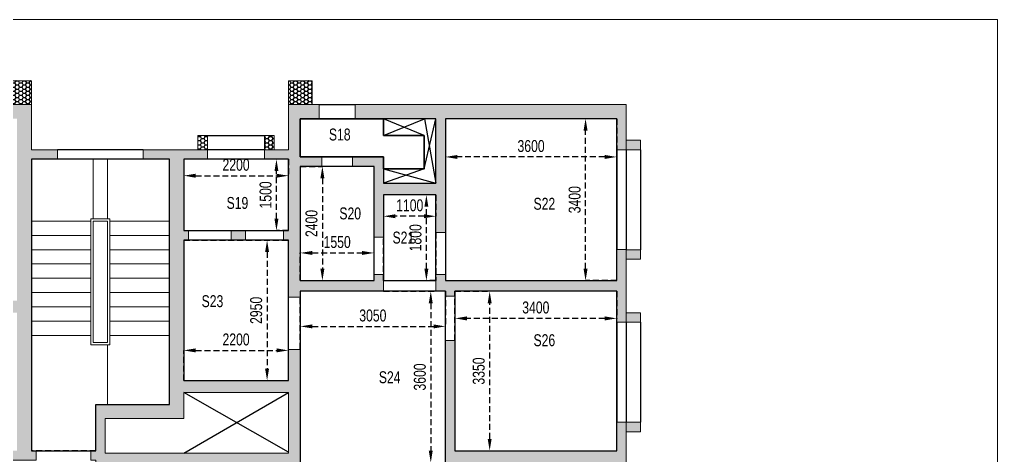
# Model space of a CAD drawing. Header units: millimetres. Extents: x 352 to 36305, y 188 to 51036.
# Drawn here: x 15754 to 36305, y 41879 to 51036 of the extents above; entities that cross this region are included whole.
import ezdxf

# ---------------------------------------------------------------- set-up
doc = ezdxf.new("R2010")
doc.units = ezdxf.units.MM
doc.linetypes.add('HIDDEN', pattern=[0.375, 0.25, -0.125])
for name, color, linetype in [('$1$S-Non-Strl-RCW Hatch', 7, 'Continuous'), ('S-BEAM', 4, 'HIDDEN'), ('S-BEAM 1', 6, 'Continuous'), ('S-CUTOUT', 25, 'Continuous'), ('S-WALL HATCH', 251, 'Continuous')]:
    doc.layers.add(name, color=color, linetype=linetype)
for name, color, linetype, lineweight in [("S-BEAM NO'S", 2, 'Continuous', 20), ('S-GENERAL', 252, 'Continuous', 20), ('S-WALL', 100, 'Continuous', 20)]:
    doc.layers.add(name, color=color, linetype=linetype, lineweight=lineweight)
doc.styles.add('SOBHA', font='swisscl.ttf')
doc.dimstyles.new('S-100-2', dxfattribs={"dimscale": 100, "dimtxt": 2.5, "dimasz": 2.5, "dimexe": 0, "dimexo": 0, "dimgap": 1, "dimtad": 1, "dimdec": 0, "dimzin": 0, "dimdsep": 46, "dimtxsty": 'SOBHA', "dimcen": 0.0895, "dimclrd": 8, "dimclre": 8, "dimclrt": 2, "dimadec": 0, "dimazin": 0, "dimtfac": 1, "dimtdec": 0, "dimtofl": 0, "dimtmove": 0, "dimatfit": 3, "dimfxl": 0.18, "dimtolj": 1, "dimtzin": 0, "dimlwd": -1, "dimlwe": -1, "dimarcsym": 1})
pattern_1 = [(0, (-1181694.055, 214942.476), (75, 43.3012702), [50, -100]), (120, (-1181694.055, 214942.476), (-75, 43.3012702), [50, -100]), (60, (-1181694.055, 214942.476), (2e-14, 86.6025404), [-100, 50])]

# ---------------------------------------------------------------- blocks, each defined once
blk = doc.blocks.new('W02-TP-WALLS')
at = {"layer": 'S-WALL HATCH', "ltscale": 7.5, "transparency": 33554687}
h = blk.add_hatch(color=251, dxfattribs=at)
h.dxf.hatch_style = 1
h.paths.add_polyline_path([(457715, -262390), (457615, -262390), (457615, -261440), (457415, -261440), (457415, -262390), (455915, -262390), (455915, -259990), (455915, -259790), (455715, -259790), (455715, -262390), (452215, -262390), (452215, -261640), (452015, -261640), (452015, -262390), (452015, -262690), (457715, -262690)])
h.paths.add_polyline_path([(459965, -260140), (459115, -260140), (459115, -258540), (458865, -258540), (458865, -259790), (457665, -259790), (457665, -258540), (457415, -258540), (457415, -258765), (457415, -259790), (456825, -259790), (456825, -259990), (457415, -259990), (457415, -260790), (457615, -260790), (457615, -259990), (458865, -259990), (458865, -260390), (459765, -260390), (459765, -262390), (459248, -262390), (459248, -262690), (459965, -262690), (460140, -262690), (460140, -262490), (459965, -262490), (459965, -260340)])
h.paths.add_polyline_path([(456405, -258540), (455815, -258540), (455815, -256800), (455615, -256800), (455615, -258540), (452215, -258540), (452215, -257915), (452015, -257915), (452015, -259540), (452215, -259540), (452215, -258765), (456405, -258765)])
h.paths.add_polyline_path([(461815, -255140), (461565, -255140), (461565, -255390), (461565, -255640), (461565, -257190), (459115, -257190), (459115, -256600), (458865, -256600), (458865, -257440), (459115, -257440), (461565, -257440), (461565, -258790), (461815, -258790)])
h.paths.add_polyline_path([(460765, -255390), (459115, -255390), (459115, -253340), (461565, -253340), (461565, -253640), (461815, -253640), (461815, -253140), (462531, -253140), (462531, -252890), (461365, -252890), (461165, -252890), (461165, -253090), (459065, -253090), (458865, -253090), (458865, -255790), (459115, -255790), (459115, -255640), (460765, -255640)])
h.paths.add_polyline_path([(455815, -254940), (454015, -254940), (453815, -254940), (452015, -254940), (452015, -255190), (452015, -255815), (452215, -255815), (452215, -255190), (455615, -255190), (455615, -255890), (455815, -255890), (455815, -255190)])
h.paths.add_polyline_path([(457615, -251290), (457515, -251290), (457515, -250665), (457315, -250665), (457315, -251290), (452015, -251290), (452015, -251540), (452015, -252440), (452265, -252440), (452265, -252240), (452265, -251540), (453815, -251540), (453815, -252240), (453815, -252440), (453815, -252590), (454015, -252590), (454015, -251540), (457615, -251540)])
h.paths.add_polyline_path([(461365, -247890), (461365, -247640), (461365, -247365), (461165, -247365), (461165, -247640), (457315, -247640), (457315, -247890), (457315, -248565), (457515, -248565), (457515, -247890), (461165, -247890), (461165, -251290), (458525, -251290), (458525, -251540), (458865, -251540), (459065, -251540), (461165, -251540), (461165, -251541), (461365, -251541), (461365, -251540), (461365, -251290)])
h.paths.add_polyline_path([(473615, -261965), (473415, -261965), (473415, -262390), (471815, -262390), (471615, -262390), (469265, -262390), (469265, -258515), (469915, -258515), (469915, -258315), (469215, -258315), (469215, -258200), (469015, -258200), (469015, -258315), (469015, -261240), (468115, -261240), (468115, -261440), (469015, -261440), (469015, -262490), (468415, -262490), (468215, -262490), (468215, -262690), (469015, -262690), (473615, -262690)])
h.paths.add_polyline_path([(476465, -260090), (476465, -259690), (476265, -259690), (476265, -260090), (474565, -260090), (474565, -259640), (474365, -259640), (474365, -260090), (471815, -260090), (471815, -258540), (472605, -258540), (472605, -258315), (472515, -258315), (472515, -256550), (472315, -256550), (472315, -258315), (471615, -258315), (471015, -258315), (471015, -258515), (471615, -258515), (471615, -260090), (471615, -260340), (471815, -260340), (473415, -260340), (473415, -260765), (473615, -260765), (473615, -260340), (474365, -260340), (476465, -260340)])
h.paths.add_polyline_path([(476465, -257665), (476265, -257665), (476265, -258315), (474365, -258315), (473415, -258315), (473415, -258540), (474365, -258540), (474365, -258990), (474565, -258990), (474565, -258540), (476265, -258540), (476265, -258940), (476465, -258940)], flags=17)
h.paths.add_polyline_path([(476465, -254690), (474715, -254690), (474515, -254690), (472315, -254690), (472315, -254915), (472315, -255640), (472515, -255640), (472515, -254915), (476265, -254915), (476265, -255565), (476465, -255565), (476465, -254915)])
h.paths.add_polyline_path([(469215, -254480), (469015, -254480), (469015, -255140), (467315, -255140), (467315, -253090), (467415, -253090), (467415, -252890), (467315, -252890), (465215, -252890), (464331, -252890), (464331, -253140), (465215, -253140), (465465, -253140), (467065, -253140), (467065, -254190), (466265, -254190), (466265, -254390), (467065, -254390), (467065, -256940), (466915, -256940), (466915, -257190), (469015, -257190), (469015, -257290), (469215, -257290), (469215, -257190), (469215, -256940), (469215, -256840), (469015, -256840), (469015, -256940), (467315, -256940), (467315, -255340), (469015, -255340), (469015, -256030), (469215, -256030)])
h.paths.add_polyline_path([(465465, -257190), (466205, -257190), (466205, -256940), (465465, -256940), (465465, -254390), (465465, -254190), (465465, -254065), (465215, -254065), (465215, -262690), (465465, -262690), (465465, -261440), (465465, -261240)])
h.paths.add_polyline_path([(476465, -250390), (476265, -250390), (476265, -251040), (471475, -251040), (471475, -251290), (474515, -251290), (474715, -251290), (476465, -251290)])
h.paths.add_polyline_path([(476465, -247390), (471015, -247390), (470815, -247390), (470815, -247640), (472415, -247640), (472415, -248090), (470615, -248090), (470615, -248290), (472415, -248290), (472415, -249840), (471375, -249840), (471375, -250040), (472615, -250040), (472615, -247640), (476265, -247640), (476265, -248290), (476465, -248290)])
h.paths.add_polyline_path([(476465, -243340), (476215, -243340), (476215, -244040), (473615, -244040), (473415, -244040), (471015, -244040), (470815, -244040), (470815, -244290), (471015, -244290), (476465, -244290)])
h.paths.add_polyline_path([(474715, -241665), (476215, -241665), (476215, -241840), (476465, -241840), (476465, -241365), (474665, -241365), (474465, -241365), (474465, -242265), (473415, -242265), (470715, -242265), (470715, -242490), (470815, -242490), (470815, -243080), (471015, -243080), (471015, -242490), (473415, -242490), (473615, -242490), (474715, -242490)])
h.paths.add_polyline_path([(476465, -238615), (476465, -238015), (476265, -238015), (476265, -238615), (474465, -238615), (472865, -238615), (472865, -236300), (472665, -236300), (472665, -238865), (474465, -238865), (474665, -238865), (476465, -238865)])
h.paths.add_polyline_path([(476465, -234390), (476265, -234390), (476265, -235041), (472665, -235041), (472465, -235041), (472465, -235265), (472665, -235265), (472865, -235265), (476265, -235265), (476265, -235915), (476465, -235915)])
h.paths.add_polyline_path([(476465, -231340), (472465, -231340), (470765, -231340), (470765, -231640), (472465, -231640), (472465, -232990), (471365, -232990), (471365, -232440), (470715, -232440), (470715, -232640), (471165, -232640), (471165, -234130), (471365, -234130), (471365, -233240), (472465, -233240), (472465, -234030), (472665, -234030), (472665, -231640), (476265, -231640), (476265, -232290), (476465, -232290)])
h.paths.add_polyline_path([(471365, -235040), (471165, -235040), (469615, -235040), (469615, -232640), (470065, -232640), (470065, -232440), (469615, -232440), (469615, -231640), (470015, -231640), (470015, -231340), (469615, -231340), (469365, -231340), (469365, -232290), (468865, -232290), (468865, -232490), (469365, -232490), (469365, -232640), (469365, -233990), (469365, -234190), (469365, -235040), (469365, -235390), (469615, -235390), (469615, -235265), (471365, -235265)])
h.paths.add_polyline_path([(463965, -232490), (464515, -232490), (464515, -232290), (463965, -232290), (463965, -231340), (463065, -231340), (463065, -231640), (463665, -231640), (463665, -235465), (460265, -235465), (460265, -235290), (460015, -235290), (460015, -236040), (459115, -236040), (459115, -235390), (458865, -235390), (458865, -240165), (459115, -240165), (460515, -240165), (460515, -240855), (460715, -240855), (460715, -240665), (461415, -240665), (461415, -240365), (461315, -240365), (461315, -239815), (461015, -239815), (461015, -239965), (460715, -239965), (459115, -239965), (459115, -236240), (460015, -236240), (460265, -236240), (460265, -235715), (461015, -235715), (461015, -239315), (461315, -239315), (461315, -238815), (461315, -238615), (461315, -235715), (463665, -235715), (463665, -238615), (463665, -238815), (463965, -238815), (463965, -238615)])
h.paths.add_polyline_path([(460965, -231340), (459240, -231340), (459240, -231640), (460040, -231640), (460040, -232390), (459190, -232390), (459190, -232590), (460040, -232590), (460040, -234090), (460015, -234090), (460015, -234290), (460015, -234380), (460265, -234380), (460265, -231640), (460965, -231640)])
h.paths.add_polyline_path([(458490, -231340), (457540, -231340), (455865, -231340), (455865, -231640), (457315, -231640), (457315, -234090), (457015, -234090), (457015, -234290), (459105, -234290), (459105, -234090), (457540, -234090), (457540, -232590), (458540, -232590), (458540, -232390), (457540, -232390), (457540, -231640), (458490, -231640)])
h.paths.add_polyline_path([(455915, -234090), (454565, -234090), (454565, -233090), (454365, -233090), (454365, -233190), (453590, -233190), (453590, -233390), (454365, -233390), (454365, -234040), (452215, -234040), (452215, -233390), (452990, -233390), (452990, -233190), (452215, -233190), (452215, -233015), (452015, -233015), (452015, -234040), (452015, -234290), (452015, -234915), (452215, -234915), (452215, -234290), (454565, -234290), (455615, -234290), (455815, -234290), (455915, -234290)])
h.paths.add_polyline_path([(454665, -231340), (452015, -231340), (452015, -231640), (452015, -231815), (452215, -231815), (452215, -231640), (454365, -231640), (454365, -232290), (454565, -232290), (454565, -231640), (454665, -231640)])
h.paths.add_polyline_path([(455815, -237640), (455815, -235300), (455615, -235300), (455615, -237640), (452215, -237640), (452215, -237015), (452015, -237015), (452015, -237640), (452015, -237890), (453815, -237890), (454015, -237890), (455815, -237890)])
h.paths.add_polyline_path([(456455, -241290), (454015, -241290), (454015, -240240), (453815, -240240), (453815, -240390), (453815, -240590), (453815, -241290), (452215, -241290), (452215, -240590), (452215, -240390), (452015, -240390), (452015, -242290), (452215, -242290), (452215, -241515), (456455, -241515)])
h.paths.add_polyline_path([(457765, -245040), (457665, -245040), (457465, -245040), (455965, -245040), (455965, -242640), (456555, -242640), (456555, -242440), (455765, -242440), (455765, -245040), (452215, -245040), (452215, -244390), (452015, -244390), (452015, -245040), (452015, -245290), (457765, -245290)])
h.paths.add_polyline_path([(461365, -244040), (461165, -244040), (461165, -245040), (459065, -245040), (459065, -242365), (461165, -242365), (461165, -243290), (461365, -243290), (461365, -242365), (461365, -242115), (460715, -242115), (460515, -242115), (459065, -242115), (459065, -241515), (459065, -241290), (457365, -241290), (457365, -241515), (457465, -241515), (457465, -242440), (457465, -242640), (457465, -244240), (457665, -244240), (457665, -241515), (458865, -241515), (458865, -245040), (458515, -245040), (458515, -245290), (459015, -245290), (461165, -245290), (461165, -245565), (461365, -245565)])
h = blk.add_hatch(color=251, dxfattribs=at)
h.dxf.hatch_style = 1
h.paths.add_polyline_path([(469615, -236490), (469365, -236490), (469365, -237140), (467165, -237140), (467165, -234190), (467165, -233990), (467165, -232490), (467665, -232490), (467665, -232290), (466315, -232290), (466315, -232490), (466865, -232490), (466865, -237640), (465315, -237640), (465315, -237940), (465315, -238615), (465315, -238815), (465315, -238915), (465515, -238915), (467165, -238915), (467165, -240365), (465515, -240365), (465315, -240365), (462565, -240365), (462565, -240665), (467415, -240665), (467415, -240465), (467415, -238915), (469365, -238915), (469365, -239365), (469615, -239365)])
h.paths.add_polyline_path([(467165, -237390), (469365, -237390), (469365, -238665), (465515, -238665), (465515, -237940), (467165, -237940)], flags=16)
h = blk.add_hatch(dxfattribs=at)
h.set_pattern_fill('ZIGZAG', color=251, scale=500)
h.set_pattern_definition([(0, (452215.334, -261440.394), (62.5, 62.5), [62.5, -62.5]), (90, (452277.834, -261440.394), (-62.5, 62.5), [62.5, -62.5])])
h.paths.add_polyline_path([(471615, -261240), (471815, -261240), (471815, -261390), (471615, -261390)])
h.paths.add_polyline_path([(471815, -260340), (471615, -260340), (471615, -260440), (471815, -260440)])
h.paths.add_polyline_path([(465465, -261240), (466015, -261240), (466015, -261440), (465465, -261440)])
h.paths.add_polyline_path([(460065, -260140), (459965, -260140), (459965, -260340), (460065, -260340)])
h.paths.add_polyline_path([(457415, -258765), (457315, -258765), (457315, -258540), (457415, -258540)])
h.paths.add_polyline_path([(456015, -259790), (455915, -259790), (455915, -259990), (456015, -259990)])
h.paths.add_polyline_path([(453390, -252240), (453815, -252240), (453815, -252440), (453390, -252440)])
h.paths.add_polyline_path([(452640, -252440), (452265, -252440), (452265, -252240), (452640, -252240)])
h.paths.add_polyline_path([(453815, -254690), (454015, -254690), (454015, -254940), (453815, -254940)])
h.paths.add_polyline_path([(458865, -252750), (459065, -252750), (459065, -253090), (458865, -253090)])
h.paths.add_polyline_path([(458865, -251540), (459065, -251540), (459065, -251640), (458865, -251640)])
h.paths.add_polyline_path([(465215, -253140), (465465, -253140), (465465, -253315), (465215, -253315)])
h.paths.add_polyline_path([(465465, -254190), (465615, -254190), (465615, -254390), (465465, -254390)])
h.paths.add_polyline_path([(469015, -253090), (468625, -253090), (468625, -252890), (469015, -252890)])
h.paths.add_polyline_path([(463515, -250490), (463715, -250490), (463715, -250990), (463515, -250990)])
h.paths.add_polyline_path([(463715, -248990), (463515, -248990), (463515, -249490), (463715, -249490)])
h.paths.add_polyline_path([(463715, -248190), (463515, -248190), (463515, -248690), (463715, -248690)])
h.paths.add_polyline_path([(463715, -246690), (463515, -246690), (463515, -247190), (463715, -247190)])
h.paths.add_polyline_path([(463715, -246390), (463515, -246390), (463515, -245890), (463715, -245890)])
h.paths.add_polyline_path([(463715, -244390), (463515, -244390), (463515, -244890), (463715, -244890)])
h.paths.add_polyline_path([(463715, -244090), (463515, -244090), (463515, -242565), (463715, -242565)])
h.paths.add_polyline_path([(460515, -241965), (460715, -241965), (460715, -242115), (460515, -242115)])
h.paths.add_polyline_path([(457465, -244890), (457665, -244890), (457665, -245040), (457465, -245040)])
h.paths.add_polyline_path([(453815, -240390), (453390, -240390), (453390, -240590), (453815, -240590)])
h.paths.add_polyline_path([(452215, -240390), (452640, -240390), (452640, -240590), (452215, -240590)])
h.paths.add_polyline_path([(453815, -237890), (454015, -237890), (454015, -238140), (453815, -238140)])
h.paths.add_polyline_path([(461315, -238615), (461990, -238615), (461990, -238815), (461315, -238815)])
h.paths.add_polyline_path([(463665, -238615), (462990, -238615), (462990, -238815), (463665, -238815)])
h.paths.add_polyline_path([(463965, -238615), (464065, -238615), (464065, -238815), (463965, -238815)])
h.paths.add_polyline_path([(465315, -238615), (465215, -238615), (465215, -238815), (465315, -238815)])
h.paths.add_polyline_path([(469315, -240665), (468675, -240665), (468675, -240465), (469315, -240465)])
h.paths.add_polyline_path([(467415, -240465), (467565, -240465), (467565, -240665), (467415, -240665)])
h.paths.add_polyline_path([(471015, -244040), (470815, -244040), (470815, -243890), (471015, -243890)])
h.paths.add_polyline_path([(471015, -244290), (470815, -244290), (470815, -244390), (471015, -244390)])
h.paths.add_polyline_path([(470815, -245990), (471015, -245990), (471015, -245890), (470815, -245890)])
h.paths.add_polyline_path([(470815, -246290), (471015, -246290), (471015, -246540), (470815, -246540)])
h.paths.add_polyline_path([(473415, -243590), (473615, -243590), (473615, -244040), (473415, -244040)])
h.paths.add_polyline_path([(473415, -242940), (473615, -242940), (473615, -242490), (473415, -242490)])
h.paths.add_polyline_path([(474665, -241365), (474465, -241365), (474465, -241165), (474665, -241165)])
h.paths.add_polyline_path([(474465, -238865), (474665, -238865), (474665, -239065), (474465, -239065)])
h.paths.add_polyline_path([(472865, -235265), (472665, -235265), (472665, -235365), (472865, -235365)])
h.paths.add_polyline_path([(472665, -235041), (472465, -235041), (472465, -234915), (472665, -234915)])
h.paths.add_polyline_path([(471165, -235040), (471365, -235040), (471365, -234915), (471165, -234915)])
h.paths.add_polyline_path([(469365, -233990), (469265, -233990), (469265, -234190), (469365, -234190)])
h.paths.add_polyline_path([(468165, -233990), (468465, -233990), (468465, -234190), (468165, -234190)])
h.paths.add_polyline_path([(467265, -233990), (467165, -233990), (467165, -234190), (467265, -234190)])
h.paths.add_polyline_path([(460015, -234290), (459915, -234290), (459915, -234090), (460015, -234090)])
h.paths.add_polyline_path([(455615, -234290), (455815, -234290), (455815, -234390), (455615, -234390)])
h.paths.add_polyline_path([(457465, -242440), (457365, -242440), (457365, -242640), (457465, -242640)])
h.paths.add_polyline_path([(471015, -247390), (470815, -247390), (470815, -247290), (471015, -247290)])
h.paths.add_polyline_path([(474515, -251290), (474715, -251290), (474715, -251790), (474515, -251790)])
h.paths.add_polyline_path([(474715, -254690), (474515, -254690), (474515, -254190), (474715, -254190)])
at = {"layer": 'S-WALL', "color": 3}
for points in [[(463065, -231340), (463965, -231340), (463965, -232290), (464515, -232290), (464515, -232490), (463965, -232490), (463965, -238615), (464065, -238615), (464065, -238815), (462990, -238815)], [(470015, -231640), (469615, -231640), (469615, -232440), (470065, -232440), (470065, -232640), (469615, -232640), (469615, -235040), (471165, -235040), (471165, -234915), (471365, -234915), (471365, -235265), (469615, -235265), (469615, -235390), (469365, -235390), (469365, -235040), (469365, -234190), (469265, -234190), (469265, -233990), (469365, -233990), (469365, -232640), (469365, -232490), (468865, -232490), (468865, -232290), (469365, -232290), (469365, -231340), (469615, -231340), (470015, -231340), (470015, -231640)], [(465315, -237640), (465315, -237940), (465315, -238615), (465215, -238615), (465215, -238815), (465315, -238815), (465315, -239191), (465515, -239191), (465515, -238915), (467165, -238915), (467165, -240365), (465515, -240365), (465515, -240091), (465315, -240091), (465315, -240365), (462565, -240365)], [(462565, -240665), (467565, -240665), (467565, -240465), (467415, -240465), (467415, -238915), (469365, -238915), (469365, -239365), (469615, -239365), (469615, -236490), (469365, -236490), (469365, -237140), (467165, -237140), (467165, -234190), (467265, -234190), (467265, -233990), (467165, -233990), (467165, -232490), (467665, -232490), (467665, -232290), (466315, -232290), (466315, -232490), (466865, -232490), (466865, -237640), (465315, -237640)]]:
    blk.add_lwpolyline(points, dxfattribs=at)
for points in [[(472665, -231640), (472665, -234030), (472465, -234030), (472465, -233240), (471365, -233240), (471365, -234130), (471165, -234130), (471165, -232640), (470715, -232640), (470715, -232440), (471365, -232440), (471365, -232990), (472465, -232990), (472465, -231640), (470765, -231640), (470765, -231340), (472465, -231340), (476465, -231340), (476465, -232290), (476265, -232290), (476265, -231640)], [(468165, -233990), (468465, -233990), (468465, -234190), (468165, -234190)], [(472665, -235041), (476265, -235041), (476265, -234390), (476465, -234390), (476465, -235915), (476265, -235915), (476265, -235265), (472865, -235265), (472865, -235365), (472665, -235365), (472665, -235265), (472465, -235265), (472465, -235041), (472465, -234915), (472665, -234915)], [(476465, -238015), (476265, -238015), (476265, -238615), (474465, -238615), (472865, -238615), (472865, -236300), (472665, -236300), (472665, -238865), (474465, -238865), (474465, -239065), (474665, -239065), (474665, -238865), (476465, -238865), (476465, -238615)], [(469365, -237390), (469365, -238665), (465515, -238665), (465515, -237940), (467165, -237940), (467165, -237390)]]:
    blk.add_lwpolyline(points, close=True, dxfattribs=at)
blk = doc.blocks.new('*D218')
at = {"layer": 'Defpoints', "color": 0, "linetype": 'Continuous', "ltscale": 500, "transparency": 16777216}
for p in [(21153, 48102), (21404, 48102), (21404, 46602)]:
    blk.add_point(p, dxfattribs=at)
at = {"layer": 'S-BEAM', "color": 8, "ltscale": 500, "transparency": 16777216}
for p, q in [((21404, 48102), (21153, 48102)), ((21153, 46852), (21153, 47852)), ((21404, 46602), (21153, 46602))]:
    blk.add_line(p, q, dxfattribs=at)
at = {"layer": 'S-BEAM', "color": 8, "linetype": 'Continuous', "ltscale": 500, "transparency": 16777216}
for points in [[(21111, 47852), (21194, 47852), (21153, 48102)], [(21111, 46852), (21194, 46852), (21153, 46602)]]:
    blk.add_solid(points, dxfattribs=at)
at = {"layer": 'S-BEAM', "color": 2, "linetype": 'Continuous', "ltscale": 500, "transparency": 16777216, "insert": (20925, 47352), "char_height": 250, "attachment_point": 5, "rotation": 90, "style": 'SOBHA'}
blk.add_mtext('\\A1;1500', dxfattribs=at)
blk = doc.blocks.new('*D219')
at = {"layer": 'Defpoints', "color": 0, "linetype": 'Continuous', "ltscale": 500, "transparency": 16777216}
for p in [(19204, 48102), (21404, 48102), (21404, 47756)]:
    blk.add_point(p, dxfattribs=at)
at = {"layer": 'S-BEAM', "color": 8, "ltscale": 500, "transparency": 16777216}
for p, q in [((19204, 48102), (19204, 47756)), ((21404, 48102), (21404, 47756)), ((19454, 47756), (21154, 47756))]:
    blk.add_line(p, q, dxfattribs=at)
at = {"layer": 'S-BEAM', "color": 8, "linetype": 'Continuous', "ltscale": 500, "transparency": 16777216}
for points in [[(19454, 47797), (19454, 47714), (19204, 47756)], [(21154, 47797), (21154, 47714), (21404, 47756)]]:
    blk.add_solid(points, dxfattribs=at)
at = {"layer": 'S-BEAM', "color": 2, "linetype": 'Continuous', "ltscale": 500, "transparency": 16777216, "insert": (20304, 47984), "char_height": 250, "attachment_point": 5, "style": 'SOBHA'}
blk.add_mtext('\\A1;2200', dxfattribs=at)
blk = doc.blocks.new('*D220')
at = {"layer": 'Defpoints', "color": 0, "linetype": 'Continuous', "ltscale": 500, "transparency": 16777216}
for p in [(21654, 47952), (21654, 45552), (22118, 45552)]:
    blk.add_point(p, dxfattribs=at)
at = {"layer": 'S-BEAM', "color": 8, "ltscale": 500, "transparency": 16777216}
for p, q in [((21654, 47952), (22118, 47952)), ((22118, 47702), (22118, 45802)), ((21654, 45552), (22118, 45552))]:
    blk.add_line(p, q, dxfattribs=at)
at = {"layer": 'S-BEAM', "color": 8, "linetype": 'Continuous', "ltscale": 500, "transparency": 16777216}
for points in [[(22076, 47702), (22160, 47702), (22118, 47952)], [(22076, 45802), (22160, 45802), (22118, 45552)]]:
    blk.add_solid(points, dxfattribs=at)
at = {"layer": 'S-BEAM', "color": 2, "linetype": 'Continuous', "ltscale": 500, "transparency": 16777216, "insert": (21890, 46752), "char_height": 250, "attachment_point": 5, "rotation": 90, "style": 'SOBHA'}
blk.add_mtext('\\A1;2400', dxfattribs=at)
blk = doc.blocks.new('*D221')
at = {"layer": 'Defpoints', "color": 0, "linetype": 'Continuous', "ltscale": 500, "transparency": 16777216}
for p in [(23204, 46133), (21654, 45552), (23204, 45552)]:
    blk.add_point(p, dxfattribs=at)
at = {"layer": 'S-BEAM', "color": 8, "ltscale": 500, "transparency": 16777216}
for p, q in [((21654, 45552), (21654, 46133)), ((21904, 46133), (22954, 46133)), ((23204, 45552), (23204, 46133))]:
    blk.add_line(p, q, dxfattribs=at)
at = {"layer": 'S-BEAM', "color": 8, "linetype": 'Continuous', "ltscale": 500, "transparency": 16777216}
for points in [[(21904, 46175), (21904, 46091), (21654, 46133)], [(22954, 46175), (22954, 46091), (23204, 46133)]]:
    blk.add_solid(points, dxfattribs=at)
at = {"layer": 'S-BEAM', "color": 2, "linetype": 'Continuous', "ltscale": 500, "transparency": 16777216, "insert": (22429, 46361), "char_height": 250, "attachment_point": 5, "style": 'SOBHA'}
blk.add_mtext('\\A1;1550', dxfattribs=at)
blk = doc.blocks.new('*D222')
at = {"layer": 'Defpoints', "color": 0, "linetype": 'Continuous', "ltscale": 500, "transparency": 16777216}
for p in [(23404, 47352), (24504, 47352), (23404, 46904)]:
    blk.add_point(p, dxfattribs=at)
at = {"layer": 'S-BEAM', "color": 8, "ltscale": 500, "transparency": 16777216}
for p, q in [((23404, 47352), (23404, 46904)), ((24504, 47352), (24504, 46904)), ((24254, 46904), (23654, 46904))]:
    blk.add_line(p, q, dxfattribs=at)
at = {"layer": 'S-BEAM', "color": 8, "linetype": 'Continuous', "ltscale": 500, "transparency": 16777216}
for points in [[(23654, 46946), (23654, 46862), (23404, 46904)], [(24254, 46946), (24254, 46862), (24504, 46904)]]:
    blk.add_solid(points, dxfattribs=at)
at = {"layer": 'S-BEAM', "color": 2, "linetype": 'Continuous', "ltscale": 500, "transparency": 16777216, "insert": (23954, 47132), "char_height": 250, "attachment_point": 5, "style": 'SOBHA'}
blk.add_mtext('\\A1;1100', dxfattribs=at)
blk = doc.blocks.new('*D223')
at = {"layer": 'Defpoints', "color": 0, "linetype": 'Continuous', "ltscale": 500, "transparency": 16777216}
for p in [(24304, 47352), (24504, 47352), (24504, 45552)]:
    blk.add_point(p, dxfattribs=at)
at = {"layer": 'S-BEAM', "color": 8, "ltscale": 500, "transparency": 16777216}
for p, q in [((24504, 47352), (24304, 47352)), ((24304, 45802), (24304, 47102)), ((24504, 45552), (24304, 45552))]:
    blk.add_line(p, q, dxfattribs=at)
at = {"layer": 'S-BEAM', "color": 8, "linetype": 'Continuous', "ltscale": 500, "transparency": 16777216}
for points in [[(24262, 47102), (24346, 47102), (24304, 47352)], [(24262, 45802), (24346, 45802), (24304, 45552)]]:
    blk.add_solid(points, dxfattribs=at)
at = {"layer": 'S-BEAM', "color": 2, "linetype": 'Continuous', "ltscale": 500, "transparency": 16777216, "insert": (24076, 46452), "char_height": 250, "attachment_point": 5, "rotation": 90, "style": 'SOBHA'}
blk.add_mtext('\\A1;1800', dxfattribs=at)
blk = doc.blocks.new('*D224')
at = {"layer": 'Defpoints', "color": 0, "linetype": 'Continuous', "ltscale": 500, "transparency": 16777216}
for p in [(24704, 48952), (28304, 48952), (24704, 48150)]:
    blk.add_point(p, dxfattribs=at)
at = {"layer": 'S-BEAM', "color": 8, "ltscale": 500, "transparency": 16777216}
for p, q in [((24704, 48952), (24704, 48150)), ((28304, 48952), (28304, 48150)), ((28054, 48150), (24954, 48150))]:
    blk.add_line(p, q, dxfattribs=at)
at = {"layer": 'S-BEAM', "color": 8, "linetype": 'Continuous', "ltscale": 500, "transparency": 16777216}
for points in [[(24954, 48191), (24954, 48108), (24704, 48150)], [(28054, 48191), (28054, 48108), (28304, 48150)]]:
    blk.add_solid(points, dxfattribs=at)
at = {"layer": 'S-BEAM', "color": 2, "linetype": 'Continuous', "ltscale": 500, "transparency": 16777216, "insert": (26504, 48378), "char_height": 250, "attachment_point": 5, "style": 'SOBHA'}
blk.add_mtext('\\A1;3600', dxfattribs=at)
blk = doc.blocks.new('*D225')
at = {"layer": 'Defpoints', "color": 0, "linetype": 'Continuous', "ltscale": 500, "transparency": 16777216}
for p in [(27649, 48952), (28304, 48952), (28304, 45551)]:
    blk.add_point(p, dxfattribs=at)
at = {"layer": 'S-BEAM', "color": 8, "ltscale": 500, "transparency": 16777216}
for p, q in [((28304, 48952), (27649, 48952)), ((27649, 45801), (27649, 48702)), ((28304, 45551), (27649, 45551))]:
    blk.add_line(p, q, dxfattribs=at)
at = {"layer": 'S-BEAM', "color": 8, "linetype": 'Continuous', "ltscale": 500, "transparency": 16777216}
for points in [[(27607, 48702), (27691, 48702), (27649, 48952)], [(27607, 45801), (27691, 45801), (27649, 45551)]]:
    blk.add_solid(points, dxfattribs=at)
at = {"layer": 'S-BEAM', "color": 2, "linetype": 'Continuous', "ltscale": 500, "transparency": 16777216, "insert": (27421, 47252), "char_height": 250, "attachment_point": 5, "rotation": 90, "style": 'SOBHA'}
blk.add_mtext('\\A1;3400', dxfattribs=at)
blk = doc.blocks.new('*D226')
at = {"layer": 'Defpoints', "color": 0, "linetype": 'Continuous', "ltscale": 500, "transparency": 16777216}
for p in [(21404, 44086), (19204, 43452), (21404, 43452)]:
    blk.add_point(p, dxfattribs=at)
at = {"layer": 'S-BEAM', "color": 8, "ltscale": 500, "transparency": 16777216}
for p, q in [((19204, 43452), (19204, 44086)), ((19454, 44086), (21154, 44086)), ((21404, 43452), (21404, 44086))]:
    blk.add_line(p, q, dxfattribs=at)
at = {"layer": 'S-BEAM', "color": 8, "linetype": 'Continuous', "ltscale": 500, "transparency": 16777216}
for points in [[(19454, 44128), (19454, 44044), (19204, 44086)], [(21154, 44128), (21154, 44044), (21404, 44086)]]:
    blk.add_solid(points, dxfattribs=at)
at = {"layer": 'S-BEAM', "color": 2, "linetype": 'Continuous', "ltscale": 500, "transparency": 16777216, "insert": (20304, 44314), "char_height": 250, "attachment_point": 5, "style": 'SOBHA'}
blk.add_mtext('\\A1;2200', dxfattribs=at)
blk = doc.blocks.new('*D227')
at = {"layer": 'Defpoints', "color": 0, "linetype": 'Continuous', "ltscale": 500, "transparency": 16777216}
for p in [(19204, 46402), (19204, 43452), (20956, 43452)]:
    blk.add_point(p, dxfattribs=at)
at = {"layer": 'S-BEAM', "color": 8, "ltscale": 500, "transparency": 16777216}
for p, q in [((19204, 46402), (20956, 46402)), ((20956, 46152), (20956, 43702)), ((19204, 43452), (20956, 43452))]:
    blk.add_line(p, q, dxfattribs=at)
at = {"layer": 'S-BEAM', "color": 8, "linetype": 'Continuous', "ltscale": 500, "transparency": 16777216}
for points in [[(20914, 46152), (20998, 46152), (20956, 46402)], [(20914, 43702), (20998, 43702), (20956, 43452)]]:
    blk.add_solid(points, dxfattribs=at)
at = {"layer": 'S-BEAM', "color": 2, "linetype": 'Continuous', "ltscale": 500, "transparency": 16777216, "insert": (20728, 44927), "char_height": 250, "attachment_point": 5, "rotation": 90, "style": 'SOBHA'}
blk.add_mtext('\\A1;2950', dxfattribs=at)
blk = doc.blocks.new('*D228')
at = {"layer": 'Defpoints', "color": 0, "linetype": 'Continuous', "ltscale": 500, "transparency": 16777216}
for p in [(24704, 45327), (24396, 41727), (24704, 41727)]:
    blk.add_point(p, dxfattribs=at)
at = {"layer": 'S-BEAM', "color": 8, "ltscale": 500, "transparency": 16777216}
for p, q in [((24704, 45327), (24396, 45327)), ((24396, 45077), (24396, 41977)), ((24704, 41727), (24396, 41727))]:
    blk.add_line(p, q, dxfattribs=at)
at = {"layer": 'S-BEAM', "color": 8, "linetype": 'Continuous', "ltscale": 500, "transparency": 16777216}
for points in [[(24354, 45077), (24437, 45077), (24396, 45327)], [(24354, 41977), (24437, 41977), (24396, 41727)]]:
    blk.add_solid(points, dxfattribs=at)
at = {"layer": 'S-BEAM', "color": 2, "linetype": 'Continuous', "ltscale": 500, "transparency": 16777216, "insert": (24167, 43527), "char_height": 250, "attachment_point": 5, "rotation": 90, "style": 'SOBHA'}
blk.add_mtext('\\A1;3600', dxfattribs=at)
blk = doc.blocks.new('*D229')
at = {"layer": 'Defpoints', "color": 0, "linetype": 'Continuous', "ltscale": 500, "transparency": 16777216}
for p in [(21654, 45327), (24704, 45327), (24704, 44590)]:
    blk.add_point(p, dxfattribs=at)
at = {"layer": 'S-BEAM', "color": 8, "ltscale": 500, "transparency": 16777216}
for p, q in [((21654, 45327), (21654, 44590)), ((24704, 45327), (24704, 44590)), ((21904, 44590), (24454, 44590))]:
    blk.add_line(p, q, dxfattribs=at)
at = {"layer": 'S-BEAM', "color": 8, "linetype": 'Continuous', "ltscale": 500, "transparency": 16777216}
for points in [[(21904, 44631), (21904, 44548), (21654, 44590)], [(24454, 44631), (24454, 44548), (24704, 44590)]]:
    blk.add_solid(points, dxfattribs=at)
at = {"layer": 'S-BEAM', "color": 2, "linetype": 'Continuous', "ltscale": 500, "transparency": 16777216, "insert": (23179, 44818), "char_height": 250, "attachment_point": 5, "style": 'SOBHA'}
blk.add_mtext('\\A1;3050', dxfattribs=at)
blk = doc.blocks.new('*D230')
at = {"layer": 'Defpoints', "color": 0, "linetype": 'Continuous', "ltscale": 500, "transparency": 16777216}
for p in [(24904, 45327), (28304, 45327), (24904, 44758)]:
    blk.add_point(p, dxfattribs=at)
at = {"layer": 'S-BEAM', "color": 8, "ltscale": 500, "transparency": 16777216}
for p, q in [((24904, 45327), (24904, 44758)), ((28304, 45327), (28304, 44758)), ((28054, 44758), (25154, 44758))]:
    blk.add_line(p, q, dxfattribs=at)
at = {"layer": 'S-BEAM', "color": 8, "linetype": 'Continuous', "ltscale": 500, "transparency": 16777216}
for points in [[(25154, 44800), (25154, 44716), (24904, 44758)], [(28054, 44800), (28054, 44716), (28304, 44758)]]:
    blk.add_solid(points, dxfattribs=at)
at = {"layer": 'S-BEAM', "color": 2, "linetype": 'Continuous', "ltscale": 500, "transparency": 16777216, "insert": (26604, 44986), "char_height": 250, "attachment_point": 5, "style": 'SOBHA'}
blk.add_mtext('\\A1;3400', dxfattribs=at)
blk = doc.blocks.new('*D231')
at = {"layer": 'Defpoints', "color": 0, "linetype": 'Continuous', "ltscale": 500, "transparency": 16777216}
for p in [(24904, 45327), (25634, 45327), (24904, 41977)]:
    blk.add_point(p, dxfattribs=at)
at = {"layer": 'S-BEAM', "color": 8, "ltscale": 500, "transparency": 16777216}
for p, q in [((24904, 45327), (25634, 45327)), ((25634, 42227), (25634, 45077)), ((24904, 41977), (25634, 41977))]:
    blk.add_line(p, q, dxfattribs=at)
at = {"layer": 'S-BEAM', "color": 8, "linetype": 'Continuous', "ltscale": 500, "transparency": 16777216}
for points in [[(25592, 45077), (25675, 45077), (25634, 45327)], [(25592, 42227), (25675, 42227), (25634, 41977)]]:
    blk.add_solid(points, dxfattribs=at)
at = {"layer": 'S-BEAM', "color": 2, "linetype": 'Continuous', "ltscale": 500, "transparency": 16777216, "insert": (25405, 43652), "char_height": 250, "attachment_point": 5, "rotation": 90, "style": 'SOBHA'}
blk.add_mtext('\\A1;3350', dxfattribs=at)

msp = doc.modelspace()

# ---------------------------------------------------------------- hatches: boundary and pattern name
at = {"layer": '$1$S-Non-Strl-RCW Hatch', "linetype": 'Continuous', "ltscale": 500, "transparency": 33554687}
h = msp.add_hatch(dxfattribs=at)
h.set_pattern_fill('HONEY', color=25, scale=400)
h.set_pattern_definition(pattern_1)
h.paths.add_polyline_path([(15504.2, 49251.8), (15504.2, 49751.8), (16004.2, 49751.8), (16004.2, 49251.8)])
h.paths.add_polyline_path([(15504.2, 49251.8), (15504.2, 49551.8), (15104.2, 49551.8), (15104.2, 49251.8)])
h.paths.add_polyline_path([(13004.2, 49251.8), (13004.2, 49551.8), (12804.2, 49551.8), (12804.2, 49251.8)])
h = msp.add_hatch(dxfattribs=at)
h.set_pattern_fill('HONEY', color=25, scale=400)
h.set_pattern_definition(pattern_1)
h.paths.add_polyline_path([(21104.2, 48301.8), (21104.2, 48601.8), (20904.2, 48601.8), (20904.2, 48301.8)])
h.paths.add_polyline_path([(21404.2, 49251.8), (21404.2, 49751.8), (21904.2, 49751.8), (21904.2, 49251.8)])
h.paths.add_polyline_path([(19704.2, 48301.8), (19704.2, 48601.8), (19504.2, 48601.8), (19504.2, 48301.8)])
h = msp.add_hatch(dxfattribs=at)
h.set_pattern_fill('HONEY', color=25, scale=400)
h.set_pattern_definition(pattern_1)
h.paths.add_polyline_path([(28504.2, 36301.8), (29004.2, 36301.8), (29004.2, 36801.8), (28504.2, 36801.8)])
h.paths.add_polyline_path([(28504.2, 42376.8), (28804.2, 42376.8), (28804.2, 42576.8), (28504.2, 42576.8)])
h.paths.add_polyline_path([(28504.2, 44676.8), (28804.2, 44676.8), (28804.2, 44876.8), (28504.2, 44876.8)])
h.paths.add_polyline_path([(28504.2, 46001.8), (28804.2, 46001.8), (28804.2, 46201.8), (28504.2, 46201.8)])
h.paths.add_polyline_path([(28504.2, 48301.8), (28804.2, 48301.8), (28804.2, 48501.8), (28504.2, 48501.8)])

# ---------------------------------------------------------------- linework, layer by layer
at = {"layer": 'S-BEAM', "ltscale": 500}
for p, q in [((22054.2, 48951.8), (22804.2, 48951.8)), ((23404.2, 45551.8), (23404.2, 46461.8)), ((24504.2, 46561.8), (24504.2, 45551.4)), ((24704.2, 46561.8), (24704.2, 45551.4)), ((19204.2, 46401.8), (21404.2, 46401.8)), ((23404.2, 45551.8), (24504.2, 45551.8)), ((23404.2, 45326.8), (24504.2, 45326.8)), ((24704.2, 44291.8), (24704.2, 45326.8)), ((24904.2, 44291.8), (24904.2, 45326.8)), ((21404.2, 44117.7), (21404.2, 45201.8)), ((21654.2, 44117.7), (21654.2, 45201.8)), ((17354.2, 41976.8), (16004.2, 41976.8))]:
    msp.add_line(p, q, dxfattribs=at)
at = {"layer": 'S-BEAM', "color": 41, "linetype": 'Continuous', "ltscale": 500, "true_color": 0xf4ee51}
for points in [[(21654.2, 48151.8), (21654.2, 48951.8), (23404.2, 48951.8), (23404.2, 48601.8), (24254.2, 48601.8), (24254.2, 47901.8), (23404.2, 47901.8), (23404.2, 48151.8)], [(24254.2, 48601.8), (23404.2, 48601.8), (23404.2, 48951.8), (22804.2, 48951.8), (21654.2, 48951.8), (21654.2, 48151.8), (22104.2, 48151.8), (23404.2, 48151.8), (23404.2, 47901.8), (24254.2, 47901.8)], [(28304.2, 48301.8), (28304.2, 48951.8), (24704.2, 48951.8), (24704.2, 46561.8), (24704.2, 45551.4), (28304.2, 45551.4), (28304.2, 46201.8)], [(18904.2, 48101.8), (18354.2, 48101.8), (16554.2, 48101.8), (16004.2, 48101.8), (16004.2, 41976.8), (16104.2, 41976.8), (17354.2, 41976.8), (17354.2, 42651.8), (17354.2, 42951.8), (18904.2, 42951.8)], [(21404.2, 47951.8), (21404.2, 48101.8), (20904.2, 48101.8), (19704.2, 48101.8), (19204.2, 48101.8), (19204.2, 46601.8), (19304.2, 46601.8), (21404.2, 46601.8)], [(23204.2, 47951.8), (22754.2, 47951.8), (22104.2, 47951.8), (21654.2, 47951.8), (21654.2, 45551.8), (23204.2, 45551.8), (23204.2, 45676.8), (23204.2, 46461.8)], [(24504.2, 47351.8), (23404.2, 47351.8), (23404.2, 46461.8), (23404.2, 45551.8), (24504.2, 45551.8), (24504.2, 45676.8), (24504.2, 46561.8)], [(21404.2, 45551.8), (21404.2, 46401.8), (21304.2, 46401.8), (19204.2, 46401.8), (19204.2, 43451.8), (21404.2, 43451.8), (21404.2, 44101.8), (21404.2, 45201.8)], [(26504.2, 41726.8), (24704.2, 41726.8), (24704.2, 44291.8), (24704.2, 45326.8), (24504.2, 45326.8), (23404.2, 45326.8), (21654.2, 45326.8), (21654.2, 45201.8), (21654.2, 44117.7), (21654.2, 41226.8), (21654.2, 40126.8), (21654.2, 38326.8), (21844.2, 38326.8), (22754.2, 38326.8), (25454.2, 38326.8), (26504.2, 38326.8), (26504.2, 39426.8)], [(28304.2, 44676.8), (28304.2, 45326.8), (24904.2, 45326.8), (24904.2, 45226.8), (24904.2, 44291.8), (24904.2, 41976.8), (26504.2, 41976.8), (28304.2, 41976.8), (28304.2, 42576.8)]]:
    msp.add_lwpolyline(points, close=True, dxfattribs=at)
at = {"layer": 'S-BEAM 1', "color": 1, "ltscale": 500}
for p, q in [((22054.2, 49251.8), (22804.2, 49251.8)), ((19704.2, 48601.8), (20904.2, 48601.8)), ((18354.2, 48301.8), (16554.2, 48301.8)), ((20904.2, 48301.8), (19704.2, 48301.8)), ((28304.2, 48301.8), (28304.2, 46201.8)), ((28504.2, 48301.8), (28504.2, 46201.8)), ((28804.2, 48301.8), (28804.2, 46201.8)), ((18354.2, 48101.8), (16554.2, 48101.8)), ((20904.2, 48101.8), (19704.2, 48101.8)), ((22754.2, 48151.8), (22104.2, 48151.8)), ((22754.2, 47951.8), (22104.2, 47951.8)), ((19204.2, 46601.8), (21404.2, 46601.8)), ((23204.2, 45551.8), (23204.2, 46461.8)), ((28304.2, 44676.8), (28304.2, 42576.8)), ((28504.2, 44676.8), (28504.2, 42576.8)), ((28804.2, 44676.8), (28804.2, 42576.8))]:
    msp.add_line(p, q, dxfattribs=at)
msp.add_lwpolyline([(23404.2, 48601.8), (24254.2, 48601.8), (24254.2, 47901.8), (23404.2, 47901.8), (23404.2, 47601.8), (24504.2, 47601.8), (24504.2, 48951.8), (23404.2, 48951.8)], close=True, dxfattribs=at)
at = {"layer": 'S-CUTOUT', "color": 35}
for p, q in [((24254.2, 48601.8), (23404.2, 48951.8)), ((23404.2, 48601.8), (24263.5, 48951.8)), ((24254.2, 47901.8), (24504.2, 48951.8)), ((24263.5, 48951.8), (24504.2, 47601.8)), ((24254.2, 47901.8), (23404.2, 47601.8)), ((23404.2, 47901.8), (24504.2, 47601.8))]:
    msp.add_line(p, q, dxfattribs=at)
at = {"layer": 'S-CUTOUT', "color": 35, "elevation": 0}
for points in [[(19204.2, 41926.8), (21404.2, 43200.1)], [(21404.2, 41950.1), (19204.2, 43200.1)]]:
    msp.add_lwpolyline(points, dxfattribs=at)
at = {"layer": 'S-GENERAL', "color": 252}
for p, q in [((16004.2, 46801.8, 0), (17254.2, 46801.8, 0)), ((17654.2, 46801.8, 0), (18904.2, 46801.8, 0)), ((16004.2, 46501.8, 0), (17254.2, 46501.8, 0)), ((17654.2, 46501.8, 0), (18904.2, 46501.8, 0)), ((16004.2, 46201.8, 0), (17254.2, 46201.8, 0)), ((17654.2, 46201.8, 0), (18904.2, 46201.8, 0)), ((16004.2, 45901.8, 0), (17254.2, 45901.8, 0)), ((17654.2, 45901.8, 0), (18904.2, 45901.8, 0)), ((16004.2, 45601.8, 0), (17254.2, 45601.8, 0)), ((17654.2, 45601.8, 0), (18904.2, 45601.8, 0)), ((16004.2, 45301.8, 0), (17254.2, 45301.8, 0)), ((17654.2, 45301.8, 0), (18904.2, 45301.8, 0)), ((16004.2, 45001.8, 0), (17254.2, 45001.8, 0)), ((17654.2, 45001.8, 0), (18904.2, 45001.8, 0)), ((16004.2, 44701.8, 0), (17254.2, 44701.8, 0)), ((17654.2, 44701.8, 0), (18904.2, 44701.8, 0)), ((16004.2, 44401.8, 0), (17254.2, 44401.8, 0)), ((17654.2, 44401.8, 0), (18904.2, 44401.8, 0))]:
    msp.add_line(p, q, dxfattribs=at)
at = {"layer": 'S-GENERAL', "color": 252, "ltscale": 7.5}
msp.add_lwpolyline([(352.2, 51036.1), (36305.1, 51036.1), (36305.1, 188.5), (352.2, 188.5)], close=True, dxfattribs=at)
at = {"layer": 'S-GENERAL', "color": 252, "elevation": 0}
for points in [[(17304.2, 46851.8), (17304.2, 48101.8)], [(17604.2, 46851.8), (17604.2, 48101.8)], [(17604.2, 44201.8), (17604.2, 42951.8)]]:
    msp.add_lwpolyline(points, dxfattribs=at)
for points in [[(17254.2, 46851.8), (17654.2, 46851.8), (17654.2, 44201.8), (17254.2, 44201.8)], [(17304.2, 46801.8), (17604.2, 46801.8), (17604.2, 44251.8), (17304.2, 44251.8)]]:
    msp.add_lwpolyline(points, close=True, dxfattribs=at)
at = {"layer": 'S-WALL', "ltscale": 500, "elevation": 0}
msp.add_lwpolyline([(15504.2, 49251.8), (15504.2, 49751.8), (16004.2, 49751.8), (16004.2, 49251.8), (15504.2, 49251.8)], dxfattribs=at)
at = {"layer": 'S-WALL', "ltscale": 500}
msp.add_lwpolyline([(21404.2, 49251.8), (21404.2, 49751.8), (21904.2, 49751.8), (21904.2, 49251.8), (21404.2, 49251.8)], dxfattribs=at)
for points in [[(19704.2, 48301.8), (19704.2, 48601.8), (19504.2, 48601.8), (19504.2, 48301.8)], [(21104.2, 48301.8), (21104.2, 48601.8), (20904.2, 48601.8), (20904.2, 48301.8)], [(28504.2, 48301.8), (28804.2, 48301.8), (28804.2, 48501.8), (28504.2, 48501.8)], [(28504.2, 46001.8), (28804.2, 46001.8), (28804.2, 46201.8), (28504.2, 46201.8)], [(28504.2, 44676.8), (28804.2, 44676.8), (28804.2, 44876.8), (28504.2, 44876.8)], [(28504.2, 42376.8), (28804.2, 42376.8), (28804.2, 42576.8), (28504.2, 42576.8)]]:
    msp.add_lwpolyline(points, close=True, dxfattribs=at)

# ---------------------------------------------------------------- block references
at = {"layer": 'S-BEAM'}
msp.add_blockref('W02-TP-WALLS', (-447961.2, 280592.2), dxfattribs=at)

# ---------------------------------------------------------------- texts
at = {"layer": "S-BEAM NO'S", "color": 3, "linetype": 'Continuous', "style": 'SOBHA'}
for s, p in [('S18', (22254.9, 48495.9, 0)), ('S19', (20104.9, 47058.4, 0)), ('S22', (26555.4, 47041.4, 0)), ('S20', (22474.9, 46838.4, 0)), ('S21', (23592.4, 46330.9, 0)), ('S23', (19579.9, 44994.9, 0)), ('S26', (26554.9, 44174.4, 0)), ('S24', (23304.4, 43396.4, 0))]:
    msp.add_text(s, height=250, dxfattribs=at).set_placement(p)

# ---------------------------------------------------------------- dimensions: what is measured, and where the dimension line sits
at = {"layer": 'S-BEAM', "color": 41, "linetype": 'Continuous', "ltscale": 500, "true_color": 0xf4ee51}
for base, p1, p2, picture, middle in [((24704.2, 48149.5), (28304.2, 48951.8), (24704.2, 48951.8), '*D224', (26504.2, 48377.7)), ((21404.2, 47755.5), (19204.2, 48101.8), (21404.2, 48101.8), '*D219', (20304.2, 47983.6)), ((23404.2, 46904), (24504.2, 47351.8), (23404.2, 47351.8), '*D222', (23954.2, 47132.1)), ((23204.2, 46133), (21654.2, 45551.8), (23204.2, 45551.8), '*D221', (22429.2, 46361.1)), ((24704.2, 44589.5), (21654.2, 45326.8), (24704.2, 45326.8), '*D229', (23179.2, 44817.7)), ((24904.2, 44758), (28304.2, 45326.8), (24904.2, 45326.8), '*D230', (26604.2, 44986.2)), ((21404.2, 44086), (19204.2, 43451.8), (21404.2, 43451.8), '*D226', (20304.2, 44314.1))]:
    dim = msp.add_linear_dim(base=base, p1=p1, p2=p2, dimstyle='S-100-2', dxfattribs=at)
    dim.commit()
    dim.dimension.update_dxf_attribs({"geometry": picture, "text_midpoint": middle})
for base, p1, p2, picture, middle in [((27649, 48951.8), (28304.2, 45551.4), (28304.2, 48951.8), '*D225', (27420.9, 47251.6)), ((21152.5, 48101.8), (21404.2, 46601.8), (21404.2, 48101.8), '*D218', (20924.5, 47351.8)), ((24304, 47351.8), (24504.2, 45551.8), (24504.2, 47351.8), '*D223', (24076, 46451.8)), ((24395.5, 41726.8), (24704.2, 45326.8), (24704.2, 41726.8), '*D228', (24167.4, 43526.8))]:
    dim = msp.add_linear_dim(base=base, p1=p1, p2=p2, angle=90, dimstyle='S-100-2', dxfattribs=at)
    dim.commit()
    dim.dimension.update_dxf_attribs({"geometry": picture, "text_midpoint": middle})
for p1, p2, distance, picture, middle in [((21654.2, 47951.8), (21654.2, 45551.8), 463.9, '*D220', (21890, 46751.8)), ((19204.2, 46401.8), (19204.2, 43451.8), 1751.9, '*D227', (20728, 44926.8)), ((24904.2, 41976.8), (24904.2, 45326.8), -729.4, '*D231', (25405.4, 43651.8))]:
    dim = msp.add_aligned_dim(p1=p1, p2=p2, distance=distance, dimstyle='S-100-2', dxfattribs=at)
    dim.commit()
    dim.dimension.update_dxf_attribs({"geometry": picture, "text_midpoint": middle})

doc.saveas('drawing.dxf')
